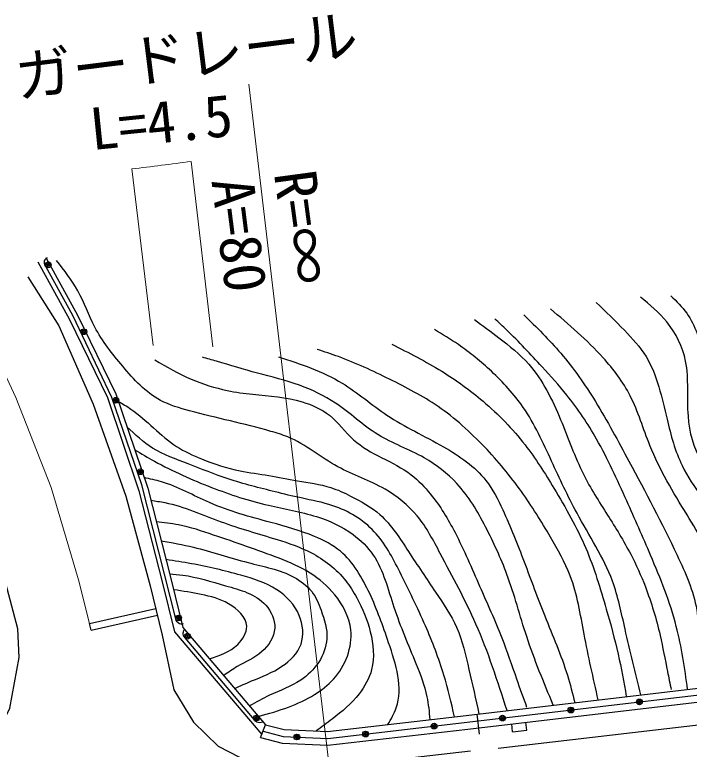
# Model space of a CAD drawing. Units: millimetres, scale not verified. Extents: x 40000 to 680000, y 20000 to 380000.
# Drawn here: x 451150 to 480518, y 268349 to 300308 of the extents above; entities that cross this region are included whole.
import ezdxf
from ezdxf.enums import TextEntityAlignment as Align

# ---------------------------------------------------------------- set-up
doc = ezdxf.new("R2010")
doc.units = ezdxf.units.MM
doc.header["$LTSCALE"] = 1000
doc.linetypes.add('CHAIN', pattern=[18.5, 12, -1.5, 3.5, -1.5])
for name, color, linetype, lineweight in [('M-BGD', 7, 'Continuous', 25), ('M-BMK', 2, 'CHAIN', 13), ('M-STR-HTXT', 7, 'Continuous', 13), ('M-STR-STR1', 1, 'Continuous', 25), ('M-STR-STRC', 7, 'Continuous', 25)]:
    doc.layers.add(name, color=color, linetype=linetype, lineweight=lineweight)
doc.styles.add('ＭＳ ゴシック', font='')
doc.styles.get('ＭＳ ゴシック').set_extended_font_data('MS Gothic')

msp = doc.modelspace()

# ---------------------------------------------------------------- linework, layer by layer
at = {"layer": 'M-BGD'}
for p, q in [((461857, 268857), (462074, 269420)), ((472827, 269112), (472787, 269453)), ((473441, 269178), (473400, 269525)), ((472827, 269112), (473441, 269178))]:
    msp.add_line(p, q, dxfattribs=at)
for points in [[(452152, 289552), (453535, 287047), (455184, 283655), (456557, 279593), (457571, 275628), (458109, 273459), (461911, 268995)], [(452502, 289746), (453890, 287231), (455555, 283807), (456940, 279707), (457959, 275726), (458474, 273647), (462074, 269420)], [(461857, 268857), (462793, 268614), (464786, 268522), (470876, 269228), (505867, 273348), (545438, 277976)]]:
    msp.add_lwpolyline(points, dxfattribs=at)
for points, knots in [([(472584, 270033), (472173, 271307), (471763, 272582), (471227, 273799), (470768, 274843), (470217, 275845), (469678, 276865), (469375, 277437), (469076, 278015), (468665, 278505), (468277, 278967), (467793, 279356), (467271, 279665), (466610, 280044), (465881, 280279), (465216, 280645), (464470, 281046), (463815, 281617), (463039, 281936), (462800, 282033), (462551, 282110), (462301, 282180), (461132, 282519), (459953, 282756), (458766, 283073), (458327, 283190), (457890, 283321), (457495, 283530), (456851, 283873), (456332, 284436), (455852, 285012), (455393, 285555), (454962, 286104), (454640, 286719), (454374, 287229), (454181, 287784), (453902, 288289), (453642, 288759), (453306, 289185), (452970, 289611)], [0, 0, 0, 0, 1, 1, 1, 2, 2, 2, 3, 3, 3, 4, 4, 4, 5, 5, 5, 6, 6, 6, 7, 7, 7, 8, 8, 8, 9, 9, 9, 10, 10, 10, 11, 11, 11, 12, 12, 12, 13, 13, 13, 13]), ([(485027, 271498), (484997, 272260), (484967, 273022), (484884, 273782), (484801, 274548), (484662, 275313), (484417, 276042), (484107, 276960), (483628, 277822), (482990, 278571), (482333, 279343), (481522, 279994), (481052, 280858), (480711, 281451), (480526, 282144), (480476, 282847), (480406, 283647), (480515, 284454), (480356, 285232), (480231, 285849), (479937, 286447), (479538, 286939), (479204, 287350), (478796, 287687), (478388, 288024)], [0, 0, 0, 0, 1, 1, 1, 2, 2, 2, 3, 3, 3, 4, 4, 4, 5, 5, 5, 6, 6, 6, 7, 7, 7, 8, 8, 8, 8]), ([(479712, 288082), (479959, 287840), (480207, 287598), (480404, 287322), (480789, 286784), (480984, 286116), (481126, 285452), (481320, 284548), (481418, 283652), (481653, 282775), (481795, 282213), (482000, 281664), (482281, 281161), (482650, 280476), (483155, 279872), (483633, 279248), (483979, 278797), (484307, 278333), (484567, 277834), (484871, 277255), (485069, 276621), (485254, 275987), (485449, 275317), (485630, 274647), (485732, 273965), (485848, 273186), (485860, 272392), (485873, 271598)], [0, 0, 0, 0, 1, 1, 1, 2, 2, 2, 3, 3, 3, 4, 4, 4, 5, 5, 5, 6, 6, 6, 7, 7, 7, 8, 8, 8, 9, 9, 9, 9]), ([(476461, 287787), (476876, 287392), (477290, 286996), (477692, 286580), (478039, 286222), (478376, 285849), (478633, 285432), (479129, 284626), (479320, 283657), (479550, 282711), (479715, 282007), (479898, 281315), (480212, 280690), (480665, 279721), (481419, 278912), (482109, 278044), (482564, 277471), (482992, 276873), (483217, 276201), (483395, 275688), (483448, 275128), (483491, 274575), (483538, 273974), (483574, 273381), (483649, 272790), (483704, 272357), (483780, 271925), (483856, 271492)], [0, 0, 0, 0, 1, 1, 1, 2, 2, 2, 3, 3, 3, 4, 4, 4, 5, 5, 5, 6, 6, 6, 7, 7, 7, 8, 8, 8, 9, 9, 9, 9]), ([(482928, 271251), (482807, 271798), (482686, 272346), (482576, 272898), (482369, 273929), (482199, 274980), (481822, 275949), (481468, 276861), (480930, 277702), (480418, 278551), (479817, 279528), (479226, 280504), (478803, 281565), (478508, 282284), (478297, 283043), (477943, 283732), (477636, 284332), (477220, 284879), (476765, 285383), (476063, 286160), (475269, 286835), (474474, 287510)], [0, 0, 0, 0, 1, 1, 1, 2, 2, 2, 3, 3, 3, 4, 4, 4, 5, 5, 5, 6, 6, 6, 7, 7, 7, 7]), ([(471167, 287042), (471520, 286783), (471873, 286524), (472223, 286257), (472687, 285902), (473146, 285532), (473529, 285098), (474139, 284406), (474556, 283551), (474915, 282686), (475246, 281886), (475525, 281078), (475910, 280318), (476213, 279701), (476589, 279122), (476960, 278540), (477310, 277980), (477658, 277420), (477965, 276836), (478206, 276378), (478419, 275905), (478604, 275421), (478869, 274733), (479079, 274023), (479245, 273305), (479365, 272785), (479462, 272260), (479566, 271737), (479619, 271473), (479674, 271209), (479728, 270946)], [0, 0, 0, 0, 1, 1, 1, 2, 2, 2, 3, 3, 3, 4, 4, 4, 5, 5, 5, 6, 6, 6, 7, 7, 7, 8, 8, 8, 9, 9, 9, 10, 10, 10, 10]), ([(480446, 270959), (480314, 271879), (480182, 272799), (479951, 273695), (479678, 274754), (479266, 275779), (478834, 276789), (478495, 277585), (478142, 278371), (477792, 279161), (477379, 280069), (476971, 280980), (476480, 281847), (476098, 282515), (475669, 283159), (475188, 283759), (474846, 284185), (474477, 284589), (474107, 284991), (473605, 285535), (473101, 286076), (472569, 286589), (472397, 286754), (472222, 286917), (472047, 287079)], [0, 0, 0, 0, 1, 1, 1, 2, 2, 2, 3, 3, 3, 4, 4, 4, 5, 5, 5, 6, 6, 6, 7, 7, 7, 8, 8, 8, 8]), ([(473313, 287248), (473866, 286707), (474418, 286166), (474920, 285580), (475479, 284926), (475976, 284215), (476428, 283481), (476950, 282634), (477413, 281756), (477891, 280883), (478608, 279532), (479336, 278198), (479985, 276802), (480349, 276029), (480701, 275241), (480840, 274415), (480965, 273669), (480918, 272892), (480992, 272132), (481028, 271766), (481092, 271404), (481156, 271042)], [0, 0, 0, 0, 1, 1, 1, 2, 2, 2, 3, 3, 3, 4, 4, 4, 5, 5, 5, 6, 6, 6, 7, 7, 7, 7]), ([(478407, 270719), (478170, 271669), (477933, 272619), (477719, 273581), (477562, 274286), (477418, 274998), (477170, 275669), (476787, 276705), (476156, 277644), (475629, 278627), (475226, 279363), (474873, 280117), (474525, 280883), (474149, 281684), (473787, 282496), (473290, 283224), (472895, 283798), (472413, 284315), (471900, 284794), (471447, 285215), (470970, 285607), (470463, 285954), (470124, 286186), (469771, 286398), (469419, 286610)], [0, 0, 0, 0, 1, 1, 1, 2, 2, 2, 3, 3, 3, 4, 4, 4, 5, 5, 5, 6, 6, 6, 7, 7, 7, 8, 8, 8, 8]), ([(476553, 270500), (476336, 271449), (476120, 272398), (475938, 273361), (475776, 274218), (475640, 275087), (475333, 275894), (475109, 276482), (474795, 277037), (474474, 277585), (474076, 278261), (473664, 278922), (473212, 279560), (472718, 280240), (472184, 280889), (471604, 281501), (470983, 282150), (470315, 282755), (469579, 283264), (468913, 283718), (468195, 284092), (467470, 284449), (466741, 284810), (466004, 285155), (465242, 285432), (464935, 285544), (464623, 285644), (464312, 285745)], [0, 0, 0, 0, 1, 1, 1, 2, 2, 2, 3, 3, 3, 4, 4, 4, 5, 5, 5, 6, 6, 6, 7, 7, 7, 8, 8, 8, 9, 9, 9, 9]), ([(467573, 285972), (468306, 285598), (469039, 285225), (469739, 284794), (470371, 284406), (470975, 283971), (471540, 283490), (472209, 282922), (472824, 282288), (473365, 281598), (473828, 280998), (474232, 280357), (474625, 279707), (475133, 278857), (475625, 277998), (476013, 277094), (476374, 276237), (476647, 275344), (476904, 274448), (477091, 273799), (477269, 273149), (477417, 272492), (477554, 271880), (477665, 271262), (477775, 270644)], [0, 0, 0, 0, 1, 1, 1, 2, 2, 2, 3, 3, 3, 4, 4, 4, 5, 5, 5, 6, 6, 6, 7, 7, 7, 8, 8, 8, 8]), ([(474595, 270270), (474184, 271256), (473774, 272243), (473439, 273257), (473142, 274155), (472905, 275075), (472578, 275959), (472317, 276664), (471998, 277346), (471649, 278023), (471301, 278695), (470916, 279357), (470404, 279906), (469993, 280350), (469505, 280727), (468979, 281030), (468318, 281402), (467594, 281649), (466958, 282046), (466307, 282440), (465754, 282988), (465118, 283411), (464628, 283732), (464094, 283987), (463543, 284186), (462948, 284404), (462329, 284550), (461716, 284715), (461121, 284876), (460531, 285057), (459940, 285230), (459734, 285290), (459528, 285350), (459322, 285409)], [0, 0, 0, 0, 1, 1, 1, 2, 2, 2, 3, 3, 3, 4, 4, 4, 5, 5, 5, 6, 6, 6, 7, 7, 7, 8, 8, 8, 9, 9, 9, 10, 10, 10, 11, 11, 11, 11]), ([(462628, 285430), (463592, 285112), (464556, 284795), (465409, 284277), (466085, 283867), (466692, 283331), (467351, 282891), (468132, 282370), (468986, 281984), (469817, 281510), (470506, 281109), (471181, 280655), (471663, 280042), (471963, 279662), (472188, 279217), (472394, 278770), (472739, 278022), (473036, 277268), (473329, 276509), (473621, 275719), (473914, 274931), (474228, 274150), (474571, 273295), (474940, 272447), (475211, 271568), (475332, 271176), (475433, 270778), (475534, 270380)], [0, 0, 0, 0, 1, 1, 1, 2, 2, 2, 3, 3, 3, 4, 4, 4, 5, 5, 5, 6, 6, 6, 7, 7, 7, 8, 8, 8, 9, 9, 9, 9]), ([(457253, 285287), (457769, 284989), (458285, 284690), (458832, 284454), (459336, 284237), (459865, 284074), (460402, 283961), (460768, 283884), (461137, 283830), (461512, 283792), (462239, 283715), (462972, 283676), (463670, 283463), (464095, 283338), (464508, 283150), (464853, 282880), (465240, 282571), (465532, 282147), (465900, 281819), (466620, 281164), (467629, 280888), (468406, 280297), (468721, 280051), (469000, 279757), (469253, 279444), (469673, 278934), (470014, 278363), (470319, 277777), (470711, 277013), (471046, 276228), (471391, 275446), (471715, 274697), (472059, 273959), (472355, 273201), (472584, 272613), (472785, 272013), (472994, 271416), (473139, 271003), (473288, 270592), (473437, 270181)], [0, 0, 0, 0, 1, 1, 1, 2, 2, 2, 3, 3, 3, 4, 4, 4, 5, 5, 5, 6, 6, 6, 7, 7, 7, 8, 8, 8, 9, 9, 9, 10, 10, 10, 11, 11, 11, 12, 12, 12, 13, 13, 13, 13]), ([(455660, 283494), (455846, 283384), (456031, 283274), (456208, 283151), (456912, 282665), (457482, 281988), (458198, 281525), (458535, 281307), (458905, 281137), (459281, 280986), (459824, 280762), (460386, 280585), (460959, 280467), (461376, 280383), (461797, 280328), (462217, 280261), (462633, 280193), (463044, 280106), (463461, 280035), (463948, 279953), (464441, 279886), (464910, 279737), (465206, 279641), (465492, 279510), (465774, 279368), (466229, 279142), (466677, 278889), (467052, 278557), (467553, 278106), (467920, 277518), (468298, 276948), (468687, 276348), (469078, 275769), (469476, 275182), (469805, 274686), (470146, 274194), (470386, 273657), (470645, 273077), (470786, 272445), (470927, 271818), (471073, 271172), (471218, 270530), (471362, 269889)], [0, 0, 0, 0, 1, 1, 1, 2, 2, 2, 3, 3, 3, 4, 4, 4, 5, 5, 5, 6, 6, 6, 7, 7, 7, 8, 8, 8, 9, 9, 9, 10, 10, 10, 11, 11, 11, 12, 12, 12, 13, 13, 13, 14, 14, 14, 14]), ([(470297, 269764), (470154, 270373), (470012, 270981), (469832, 271579), (469612, 272308), (469336, 273023), (469032, 273718), (468686, 274509), (468304, 275275), (467912, 276065), (467597, 276687), (467277, 277315), (466806, 277817), (466321, 278333), (465679, 278720), (465003, 278947), (464549, 279100), (464080, 279182), (463614, 279282), (463236, 279361), (462865, 279458), (462493, 279552), (461806, 279720), (461119, 279893), (460446, 280111), (459861, 280307), (459291, 280546), (458708, 280767), (458175, 280969), (457630, 281156), (457154, 281454), (456748, 281709), (456392, 282046), (456036, 282382)], [0, 0, 0, 0, 1, 1, 1, 2, 2, 2, 3, 3, 3, 4, 4, 4, 5, 5, 5, 6, 6, 6, 7, 7, 7, 8, 8, 8, 9, 9, 9, 10, 10, 10, 11, 11, 11, 11]), ([(456374, 281383), (456659, 281212), (456945, 281041), (457236, 280881), (458033, 280439), (458872, 280073), (459723, 279744), (460530, 279433), (461348, 279155), (462194, 278965), (462891, 278802), (463597, 278685), (464289, 278472), (464856, 278296), (465406, 278048), (465883, 277692), (466220, 277444), (466521, 277141), (466754, 276800), (467208, 276127), (467397, 275310), (467661, 274532), (467934, 273686), (468289, 272896), (468618, 272081), (468809, 271611), (468991, 271133), (469092, 270638), (469160, 270310), (469192, 269975), (469224, 269640)], [0, 0, 0, 0, 1, 1, 1, 2, 2, 2, 3, 3, 3, 4, 4, 4, 5, 5, 5, 6, 6, 6, 7, 7, 7, 8, 8, 8, 9, 9, 9, 10, 10, 10, 10]), ([(467396, 269428), (467534, 269666), (467673, 269904), (467761, 270154), (468068, 271031), (467746, 272055), (467430, 272986), (467176, 273734), (466926, 274422), (466604, 275123), (466270, 275807), (465898, 276491), (465331, 276963), (464999, 277237), (464605, 277441), (464201, 277609), (463581, 277866), (462942, 278039), (462304, 278220), (461393, 278457), (460491, 278706), (459633, 279080), (458935, 279383), (458265, 279770), (457539, 279987), (457292, 280061), (457038, 280116), (456784, 280170)], [0, 0, 0, 0, 1, 1, 1, 2, 2, 2, 3, 3, 3, 4, 4, 4, 5, 5, 5, 6, 6, 6, 7, 7, 7, 8, 8, 8, 9, 9, 9, 9]), ([(457075, 279181), (457281, 279152), (457488, 279122), (457691, 279081), (458532, 278913), (459325, 278549), (460132, 278251), (460933, 277956), (461748, 277725), (462571, 277477), (463073, 277316), (463572, 277150), (464044, 276909), (464624, 276611), (465154, 276194), (465562, 275685), (465745, 275453), (465900, 275201), (466045, 274940), (466296, 274473), (466498, 273989), (466632, 273466), (466765, 272924), (466824, 272352), (466690, 271822), (466590, 271437), (466391, 271077), (466145, 270761), (465814, 270336), (465398, 269991), (464971, 269666), (464740, 269489), (464505, 269318), (464270, 269146)], [0, 0, 0, 0, 1, 1, 1, 2, 2, 2, 3, 3, 3, 4, 4, 4, 5, 5, 5, 6, 6, 6, 7, 7, 7, 8, 8, 8, 9, 9, 9, 10, 10, 10, 11, 11, 11, 11]), ([(461766, 269782), (462207, 269905), (462647, 270027), (463075, 270188), (463466, 270335), (463846, 270514), (464201, 270732), (464505, 270919), (464790, 271134), (465035, 271406), (465547, 271980), (465863, 272789), (465782, 273548), (465719, 274108), (465439, 274631), (465080, 275073), (464773, 275452), (464417, 275763), (464020, 276013), (463591, 276278), (463130, 276472), (462665, 276658), (461713, 277021), (460765, 277346), (459807, 277672), (459304, 277843), (458798, 278014), (458277, 278113), (457961, 278173), (457638, 278206), (457316, 278239)], [0, 0, 0, 0, 1, 1, 1, 2, 2, 2, 3, 3, 3, 4, 4, 4, 5, 5, 5, 6, 6, 6, 7, 7, 7, 8, 8, 8, 9, 9, 9, 10, 10, 10, 10]), ([(457525, 277423), (457997, 277338), (458468, 277254), (458933, 277142), (459731, 276951), (460509, 276679), (461308, 276474), (461987, 276299), (462681, 276172), (463305, 275840), (463601, 275679), (463880, 275473), (464085, 275210), (464266, 274974), (464379, 274692), (464487, 274401), (464635, 273992), (464764, 273576), (464740, 273154), (464714, 272799), (464585, 272447), (464389, 272145), (464184, 271827), (463909, 271562), (463600, 271357), (463180, 271080), (462696, 270913), (462239, 270698), (461944, 270559), (461659, 270401), (461374, 270242)], [0, 0, 0, 0, 1, 1, 1, 2, 2, 2, 3, 3, 3, 4, 4, 4, 5, 5, 5, 6, 6, 6, 7, 7, 7, 8, 8, 8, 9, 9, 9, 10, 10, 10, 10]), ([(460732, 270996), (460976, 271107), (461219, 271218), (461464, 271322), (461914, 271513), (462371, 271682), (462786, 271960), (463145, 272201), (463473, 272523), (463614, 272923), (463750, 273312), (463703, 273771), (463539, 274166), (463342, 274641), (462981, 275016), (462564, 275287), (462076, 275602), (461537, 275770), (460993, 275922), (460285, 276120), (459569, 276291), (458847, 276422), (458477, 276490), (458106, 276547), (457735, 276604)], [0, 0, 0, 0, 1, 1, 1, 2, 2, 2, 3, 3, 3, 4, 4, 4, 5, 5, 5, 6, 6, 6, 7, 7, 7, 8, 8, 8, 8]), ([(457894, 275980), (458086, 275965), (458277, 275951), (458466, 275926), (459098, 275844), (459698, 275644), (460330, 275464), (460967, 275283), (461636, 275123), (462077, 274623), (462319, 274348), (462489, 273976), (462469, 273620), (462450, 273228), (462204, 272852), (461899, 272588), (461578, 272310), (461191, 272155), (460834, 271947), (460633, 271830), (460442, 271696), (460250, 271562)], [0, 0, 0, 0, 1, 1, 1, 2, 2, 2, 3, 3, 3, 4, 4, 4, 5, 5, 5, 6, 6, 6, 7, 7, 7, 7]), ([(459634, 272285), (460074, 272430), (460514, 272575), (460857, 272912), (461077, 273128), (461257, 273423), (461250, 273700), (461242, 274095), (460853, 274453), (460462, 274680), (460072, 274906), (459679, 275002), (459275, 275083), (458880, 275162), (458473, 275227), (458067, 275291)], [0, 0, 0, 0, 1, 1, 1, 2, 2, 2, 3, 3, 3, 4, 4, 4, 5, 5, 5, 5])]:
    msp.add_open_spline(points, degree=3, knots=knots, dxfattribs=at)
at = {"layer": 'M-BMK'}
msp.add_lwpolyline([(449450, 287382), (451194, 283656), (452738, 279737), (453929, 275728), (454401, 273828)], dxfattribs=at)
at = {"layer": 'M-STR-HTXT'}
for p, q in [((461349, 297287), (465198, 264517)), ((458833, 293922), (459780, 285865)), ((456244, 293596), (457173, 285920))]:
    msp.add_line(p, q, dxfattribs=at)
msp.add_arc((423820, 561642), 270000, 276.89721, 277.45092, dxfattribs=at)
at = {"layer": 'M-STR-STR1'}
msp.add_line((471378, 269008), (471277, 269879), dxfattribs=at)
msp.add_lwpolyline([(462074, 269420), (462883, 269211), (464765, 269123), (470807, 269824), (505797, 273944), (545368, 278572)], dxfattribs=at)
at = {"layer": 'M-STR-STRC'}
for p, q in [((535262, 275780), (472202, 268386)), ((457055, 275468), (457571, 273315)), ((454401, 273828), (457292, 274480)), ((454474, 273536), (457362, 274188)), ((454474, 273536), (454401, 273828)), ((461583, 269630), (458576, 273192))]:
    msp.add_line(p, q, dxfattribs=at)
for points in [[(452503, 289360), (452465, 289430), (452449, 289479), (452446, 289546), (452453, 289596), (452474, 289641), (452512, 289696), (452551, 289729), (452577, 289744)], [(458164, 274031), (456687, 279849), (455385, 283656), (453687, 287216), (452503, 289360)], [(451727, 288900), (453069, 286779), (454570, 283368), (455984, 279364), (457055, 275468)], [(435488, 264942), (441671, 265318), (445512, 265695), (447774, 266274), (449064, 267036), (449951, 268088), (450945, 270132), (451342, 272343), (451289, 273583), (449873, 278849), (448360, 282666), (446683, 286185)], [(461966, 269138), (462838, 268912), (464776, 268823), (470841, 269526), (505832, 273646), (545403, 278274)], [(458481, 273802), (458442, 273792), (458379, 273797), (458323, 273813), (458262, 273850), (458221, 273891), (458184, 273954), (458164, 274031)], [(458576, 273192), (458525, 273253), (458500, 273298), (458484, 273363), (458481, 273413), (458493, 273461), (458519, 273523), (458551, 273563), (458574, 273582)], [(457571, 273315), (458078, 270937), (458928, 269527), (460007, 268481), (461390, 267776), (462428, 267512), (464049, 267491), (470997, 268281)], [(461968, 269562), (461937, 269536), (461878, 269513), (461821, 269504), (461750, 269509), (461695, 269528), (461635, 269569), (461583, 269630)]]:
    msp.add_lwpolyline(points, dxfattribs=at)
for centre, radius in [((452613, 289421), 125), ((452613, 289421), 75), ((452613, 289421), 25), ((454159, 286517), 125), ((454159, 286517), 75), ((454159, 286517), 25), ((455560, 283532), 125), ((455560, 283532), 75), ((455560, 283532), 25), ((456622, 280424), 125), ((456622, 280424), 75), ((456622, 280424), 25), ((458286, 274062), 125), ((458286, 274062), 75), ((458286, 274062), 25), ((458672, 273272), 125), ((458672, 273272), 75), ((458672, 273272), 25), ((478346, 270409), 125), ((478346, 270409), 75), ((478346, 270409), 25), ((475366, 270058), 125), ((475366, 270058), 75), ((475366, 270058), 25), ((461679, 269711), 125), ((461679, 269711), 75), ((461679, 269711), 25), ((472386, 269707), 125), ((472386, 269707), 75), ((469406, 269359), 125), ((469406, 269359), 75), ((472386, 269707), 25), ((466425, 269014), 125), ((469406, 269359), 25), ((463437, 268885), 125), ((463437, 268885), 75), ((463437, 268885), 25), ((466425, 269014), 75), ((466425, 269014), 25)]:
    msp.add_circle(centre, radius, dxfattribs=at)

# ---------------------------------------------------------------- texts
at = {"layer": 'M-STR-HTXT', "style": 'ＭＳ ゴシック'}
for s, rotation, p in [('ガードレール', 7.174, (451355, 296148)), ('L=4.5', 5.848, (454572, 293867)), ('A=80', 277.244, (459169, 293013))]:
    msp.add_text(s, height=1833, rotation=rotation, dxfattribs=at).set_placement(p, align=Align.BOTTOM_LEFT)
msp.add_text('R=∞', height=1833, rotation=277.677, dxfattribs=at).set_placement((464917, 288710), align=Align.TOP_RIGHT)

doc.saveas('drawing.dxf')
